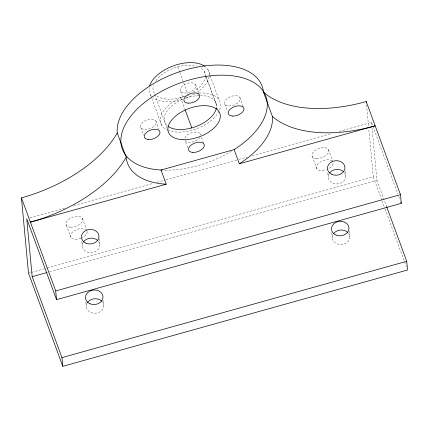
<?xml version="1.0" encoding="UTF-8"?>
<svg xmlns="http://www.w3.org/2000/svg" width="429" height="429" viewBox="0 0 429 429"><rect width="100%" height="100%" fill="white"/><g stroke="black" fill="none" stroke-linecap="round" stroke-linejoin="round"><path stroke-width="0.32" stroke-dasharray="2.15 1.61" d="M29.955 217.803L66.045 207.722M73.777 205.561L153.046 183.414M156.912 182.336L165.288 179.998M165.932 179.815L238.111 159.652M238.755 159.47L247.136 157.132M252.29 155.689L331.558 133.548M339.291 131.387L371.514 122.383L372.667 125.52M28.518 273.23L31.097 272.506M31.741 272.329L46.563 268.189M47.206 268.007L373.294 176.909L368.795 128.888M49.571 271.814L376.946 180.357L372.013 127.713M372.898 126.147L397.833 193.924M398.761 196.434L400.144 200.204M376.946 180.357L386.647 206.714M373.294 176.909L381.858 200.182M382.089 200.81L384.867 208.36M385.097 208.987L406.392 266.865M328.357 149.485L332.829 161.626A8.784 4.837 -20.2 0 1 327.456 169.321M312.376 156.569L316.843 168.71A8.784 4.837 -20.2 0 0 326.389 169.75M239.865 97.49L243.366 107.014M224.823 104.156L227.45 111.299M207.861 69.487L209.915 75.064M210.14 75.681L219.031 99.844M204.102 71.155L205.695 75.488M205.925 76.11L217.9 108.655M206.049 76.737L205.368 74.882A27.381 15.074 -20.2 0 0 200.155 67.578M206.279 77.359L216.538 105.239M195.565 84.583L199.072 94.107M177.745 66.833L179.569 71.788M179.799 72.41L188.916 97.19M200.187 133.859L200.627 135.049M201.501 137.43L203.689 143.383M180.523 91.248L183.151 98.391M180.625 97.555L184.958 109.331M187.773 147.667L185.146 140.524A8.264 4.553 -20.2 0 0 192.063 142.079A8.264 4.553 -20.2 0 0 199.726 137.596M154.73 94.471L167.412 128.952M150.509 94.9L161.679 125.257M155.893 120.951L158.955 129.285M140.846 127.617L143.694 135.355M82.368 218.205L86.84 230.346M66.388 225.289L70.855 237.43M371.514 122.383L371.948 127.048M366.543 104.88L368.731 128.223M345.313 171.209L345.774 176.174M349.27 231.183L349.796 236.77M327.836 172.796L328.244 177.145M331.794 232.775L332.261 237.741M99.206 238.685L99.785 244.895M103.341 300.525L103.807 305.491M81.848 241.522L82.255 245.865M85.864 302.118L86.272 306.462M199.099 93.061A31.515 17.348 -20.2 0 1 219.24 110.687M218.972 111.256A31.515 17.348 -20.2 0 1 168.956 130.598M168.345 130.368A31.515 17.348 -20.2 0 1 161.819 113.696A31.515 17.348 -20.2 0 1 185.682 95.806M231.419 151.281A76.464 42.09 -20.2 0 1 163.551 170.147M184.92 138.122A8.264 4.553 -20.2 0 1 193.264 132.304A8.264 4.553 -20.2 0 1 200.568 134.985M204.451 66.066A31.515 17.348 -20.2 0 1 209.277 76.158M209.186 76.775A31.515 17.348 -20.2 0 1 197.297 92.224M194.664 93.935A31.515 17.348 -20.2 0 1 185.66 98.295M182.652 99.34A31.515 17.348 -20.2 0 1 152.901 97.565M151.185 95.844A31.515 17.348 -20.2 0 1 149.19 87.618M205.4 76.046A27.381 15.074 -20.2 0 1 193.522 91.844M184.341 96.359A27.381 15.074 -20.2 0 1 156.226 95.453M154.274 93.232A27.381 15.074 -20.2 0 1 153.523 85.28M155.791 80.845A27.381 15.074 -20.2 0 1 196.68 66.157M344.466 172.614A8.784 7.255 -5.4 0 1 337.666 183.885A8.784 7.255 -5.4 0 1 328.952 174.035M98.477 241.334A8.784 7.255 -5.4 0 1 91.677 252.606A8.784 7.255 -5.4 0 1 82.963 242.755M200.332 95.538A27.381 15.074 -20.2 0 1 216.345 108.226M167.396 125.81A27.381 15.074 -20.2 0 1 182.191 99.608M185.821 98.166A27.381 15.074 -20.2 0 1 199.689 95.544M348.482 233.21A8.784 7.255 -5.4 0 1 341.682 244.482A8.784 7.255 -5.4 0 1 332.968 234.631M102.493 301.93A8.784 7.255 -5.4 0 1 95.694 313.202A8.784 7.255 -5.4 0 1 86.98 303.351M316.843 168.71A8.784 4.837 -20.2 0 1 321.192 161.513A8.784 4.837 -20.2 0 1 331.874 160.671M87.243 231.542A8.784 4.837 -20.2 0 1 81.467 238.041M80.942 238.267A8.784 4.837 -20.2 0 1 70.978 237.612A8.784 4.837 -20.2 0 1 75.043 230.325A8.784 4.837 -20.2 0 1 85.886 229.397M228.764 105.942A8.264 4.553 -20.2 0 0 240.245 98.616A8.264 4.553 -20.2 0 0 228.013 97.909A8.264 4.553 -20.2 0 0 228.764 105.942M184.47 93.034A8.264 4.553 -20.2 0 0 195.951 85.709A8.264 4.553 -20.2 0 0 183.719 85.001A8.264 4.553 -20.2 0 0 184.47 93.034M144.793 129.402A8.264 4.553 -20.2 0 0 156.274 122.072A8.264 4.553 -20.2 0 0 144.042 121.369A8.264 4.553 -20.2 0 0 144.793 129.402M70.581 227.188A8.784 4.837 -20.2 0 0 82.776 219.401A8.784 4.837 -20.2 0 0 69.782 218.651A8.784 4.837 -20.2 0 0 70.581 227.188M316.57 158.467A8.784 4.837 -20.2 0 0 328.764 150.681A8.784 4.837 -20.2 0 0 315.771 149.93A8.784 4.837 -20.2 0 0 316.57 158.467"/><path stroke-width="0.64" d="M162.269 170.099A76.464 42.09 -20.2 0 1 134.931 111.331A76.464 42.09 -20.2 0 1 247.174 79.327A76.464 42.09 -20.2 0 1 234.116 149.614L161.009 170.034L166.221 184.202L30.384 222.152A113.873 62.682 -20.2 0 0 126.185 157.261A76.464 42.09 -20.2 0 0 166.221 184.202M239.328 163.781L375.166 125.831A113.873 62.682 -20.2 0 1 272.399 116.415A76.464 42.09 -20.2 0 1 239.328 163.781L234.116 149.614M386.647 206.714L406.735 261.309L407.55 270.007L62.773 366.328L61.953 357.63L32.17 276.678L46.992 272.533M400.482 194.643L401.297 203.341L56.521 299.662L55.706 290.964L400.482 194.643L366.227 101.544A113.873 62.682 -20.2 0 1 263.46 92.128A76.464 42.09 -20.2 0 0 186.331 69.654A76.464 42.09 -20.2 0 0 117.251 132.974A113.873 62.682 -20.2 0 1 21.45 197.866L28.518 273.23L62.773 366.328M61.953 357.63L406.735 261.309M400.836 202.086L401.297 203.341M263.679 92.723L272.399 116.415M185.183 109.947L191.795 127.917M117.251 132.974L126.185 157.261M21.45 197.866L55.706 290.964M56.521 299.662L26.732 218.704L32.17 276.678M366.227 101.544L366.355 102.88M149.651 85.746A31.515 17.348 -20.2 0 1 173.611 65.76A31.515 17.348 -20.2 0 1 204.451 66.066M329.569 173.037A8.784 7.255 -5.4 0 1 343.801 171.863M83.296 242.176A8.784 7.255 -5.4 0 1 97.812 240.583M216.345 108.226A27.381 15.074 -20.2 0 1 196.16 126.475A27.381 15.074 -20.2 0 1 168.404 126.566M333.585 233.633A8.784 7.255 -5.4 0 1 347.817 232.459M87.312 302.772A8.784 7.255 -5.4 0 1 101.829 301.179M232.491 116.061A8.264 4.553 -20.2 0 0 243.967 108.735A8.264 4.553 -20.2 0 0 231.735 108.028A8.264 4.553 -20.2 0 0 232.491 116.061M192.814 152.429A8.264 4.553 -20.2 0 0 204.295 145.104A8.264 4.553 -20.2 0 0 192.063 144.396A8.264 4.553 -20.2 0 0 192.814 152.429M182.239 139.634A27.381 15.074 -20.2 0 0 220.259 115.358A27.381 15.074 -20.2 0 0 179.74 113.025A27.381 15.074 -20.2 0 0 182.239 139.634M188.192 103.153A8.264 4.553 -20.2 0 0 199.673 95.828A8.264 4.553 -20.2 0 0 187.441 95.12A8.264 4.553 -20.2 0 0 188.192 103.153M148.52 139.522A8.264 4.553 -20.2 0 0 159.996 132.191A8.264 4.553 -20.2 0 0 147.764 131.488A8.264 4.553 -20.2 0 0 148.52 139.522M86.057 243.211A8.784 7.255 -5.4 0 0 98.97 236.202A8.784 7.255 -5.4 0 0 85.585 230.646A8.784 7.255 -5.4 0 0 86.057 243.211M332.046 174.49A8.784 7.255 -5.4 0 0 344.959 167.482A8.784 7.255 -5.4 0 0 331.574 161.926A8.784 7.255 -5.4 0 0 332.046 174.49M336.063 235.087A8.784 7.255 -5.4 0 0 348.981 228.078A8.784 7.255 -5.4 0 0 335.596 222.522A8.784 7.255 -5.4 0 0 336.063 235.087M90.074 303.807A8.784 7.255 -5.4 0 0 102.992 296.798A8.784 7.255 -5.4 0 0 89.607 291.243A8.784 7.255 -5.4 0 0 90.074 303.807"/></g></svg>
